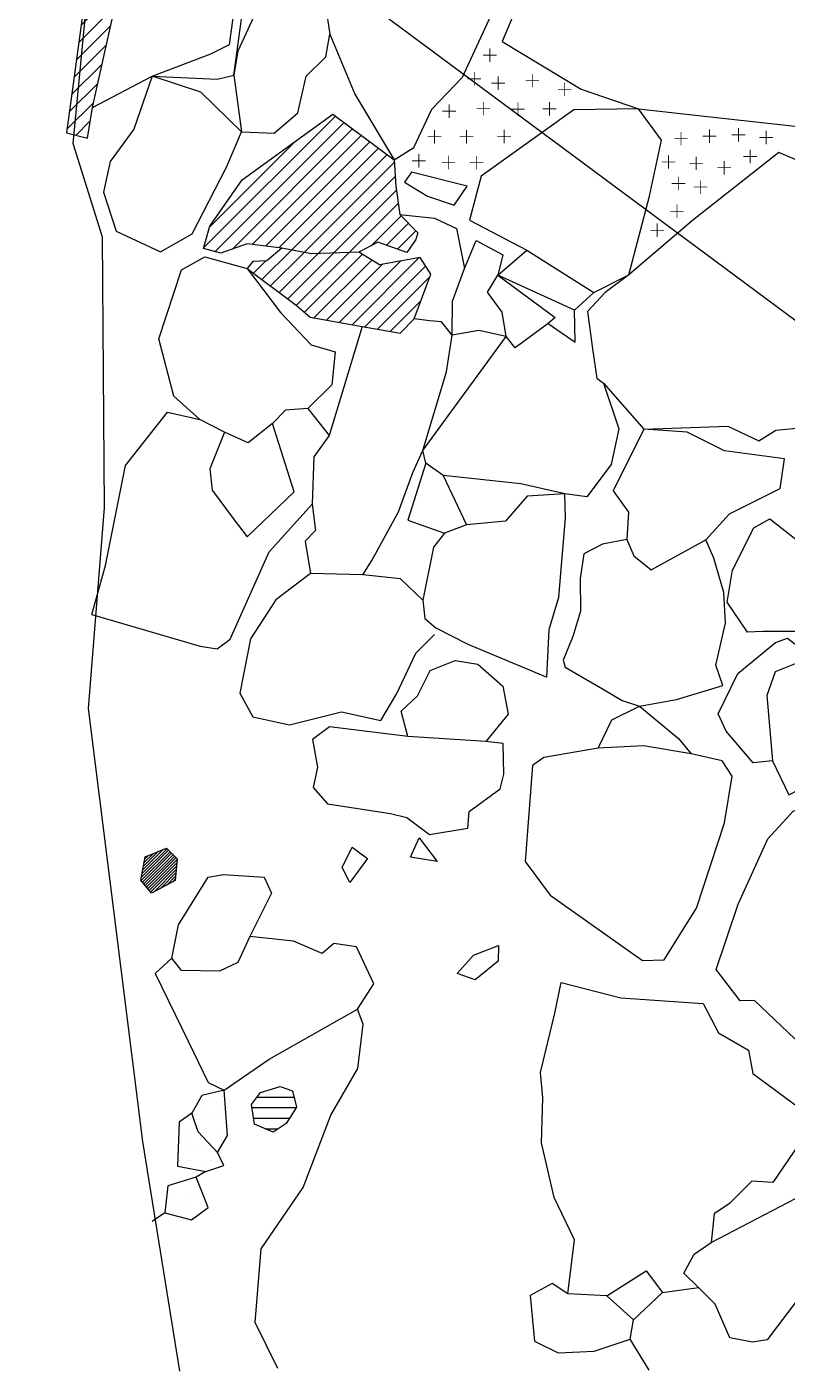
# Model space of a CAD drawing. Header units: metres. Extents: x -4.4 to -1.98, y -17.3 to -13.5.
# Drawn here: x -4.392 to -3.497, y -17.298 to -15.715 of the extents above; entities that cross this region are included whole.
import ezdxf

# ---------------------------------------------------------------- set-up
doc = ezdxf.new("R2010")
doc.units = ezdxf.units.M
doc.header["$LTSCALE"] = 25
doc.header["$MEASUREMENT"] = 0
doc.linetypes.add('STRICHPUNKTX2', pattern=[2, 1, -0.5, 0, -0.5])
doc.layers.get('0').update_dxf_attribs({"linetype": 'CONTINUOUS'})
for name, color, linetype in [('BEFUND', 1, 'CONTINUOUS'), ('BEFUNDSCHRAFF', 1, 'CONTINUOUS'), ('FEUER', 1, 'CONTINUOUS'), ('GRABUNGSGRENZE', 3, 'STRICHPUNKTX2'), ('KNOCHEN', 2, 'CONTINUOUS'), ('KNOCHENSCHRAFF', 2, 'CONTINUOUS'), ('STEINE', 4, 'CONTINUOUS'), ('STEINESCHRAFF', 4, 'CONTINUOUS')]:
    doc.layers.add(name, color=color, linetype=linetype)

# ---------------------------------------------------------------- blocks, each defined once
blk = doc.blocks.new('*X2')
at = {"color": 0}
for p, q in [((-431.7, -1563.07), (-428.06, -1559.43)), ((-431.42, -1561.03), (-429.32, -1558.92)), ((-431.15, -1558.98), (-430.57, -1558.41)), ((-431.98, -1565.12), (-426.96, -1560.1)), ((-432.25, -1567.16), (-427.41, -1562.32)), ((-432.53, -1569.21), (-427.86, -1564.54)), ((-432.81, -1571.25), (-428.31, -1566.75)), ((-433.09, -1573.3), (-428.81, -1569.02)), ((-433.36, -1575.34), (-429.32, -1571.3)), ((-433.64, -1577.38), (-429.83, -1573.57)), ((-433.92, -1579.43), (-430.33, -1575.85)), ((-434.19, -1581.47), (-430.84, -1578.12)), ((-434.47, -1583.52), (-431.35, -1580.4)), ((-433.42, -1584.24), (-431.72, -1582.53)), ((-418.39, -1597.49), (-402.88, -1581.98)), ((-417.07, -1597.94), (-401.86, -1582.73)), ((-415, -1597.63), (-400.85, -1583.48)), ((-412.68, -1597.09), (-399.83, -1584.24)), ((-417.67, -1595), (-407.66, -1584.99)), ((-411.11, -1597.29), (-398.82, -1584.99)), ((-409.54, -1597.48), (-397.8, -1585.74)), ((-408.04, -1597.75), (-396.79, -1586.49)), ((-406.55, -1598.03), (-395.94, -1587.41)), ((-404.92, -1598.16), (-395.83, -1589.07)), ((-403.09, -1598.1), (-395.69, -1590.7)), ((-401.26, -1598.03), (-395.48, -1592.26)), ((-398.69, -1597.24), (-395.16, -1593.71)), ((-396.88, -1597.19), (-394.28, -1594.59)), ((-395.58, -1597.66), (-393.4, -1595.48)), ((-412.53, -1600.47), (-411.07, -1599.01)), ((-411.52, -1601.23), (-408.04, -1597.75)), ((-410.51, -1601.98), (-406.55, -1598.03)), ((-409.49, -1602.74), (-404.92, -1598.16)), ((-408.48, -1603.49), (-403.09, -1598.1)), ((-407.47, -1604.25), (-401.26, -1598.03)), ((-406.53, -1605.08), (-399.71, -1598.25)), ((-405.43, -1605.75), (-398.61, -1598.92)), ((-402.43, -1606.28), (-395.17, -1599.02)), ((-400.92, -1606.54), (-393.01, -1598.63)), ((-403.93, -1606.01), (-397.32, -1599.4)), ((-399.42, -1606.8), (-392.26, -1599.64)), ((-397.91, -1607.06), (-391.77, -1600.92)), ((-396.4, -1607.32), (-392.85, -1603.77))]:
    blk.add_line(p, q, dxfattribs=at)
blk = doc.blocks.new('LB')
at = {"layer": 'FEUER', "const_width": 0.1}
for points in [[(0, 0), (0, -1.6)], [(-0.8, -0.8), (0.8, -0.8)]]:
    blk.add_lwpolyline(points, dxfattribs=at)
blk = doc.blocks.new('*X5')
at = {"color": 0}
for p, q in [((-386.875, -1681.25), (-386.875, -1681.25)), ((-385.625, -1681.25), (-385.625, -1681.25)), ((-384.375, -1681.25), (-384.375, -1681.25)), ((-383.75, -1680), (-383.75, -1680)), ((-387.5, -1682.5), (-387.5, -1682.5)), ((-386.25, -1682.5), (-386.25, -1682.5)), ((-385, -1682.5), (-385, -1682.5)), ((-419.375, -1698.75), (-419.375, -1698.75)), ((-418.125, -1698.75), (-418.125, -1698.75)), ((-417.5, -1697.5), (-417.5, -1697.5)), ((-416.875, -1698.75), (-416.875, -1698.75)), ((-416.25, -1697.5), (-416.25, -1697.5)), ((-420, -1700), (-420, -1700)), ((-418.75, -1700), (-418.75, -1700)), ((-417.5, -1700), (-417.5, -1700)), ((-416.25, -1700), (-416.25, -1700)), ((-420.625, -1701.25), (-420.625, -1701.25)), ((-419.375, -1701.25), (-419.375, -1701.25)), ((-418.125, -1701.25), (-418.125, -1701.25)), ((-416.875, -1701.25), (-416.875, -1701.25)), ((-415.625, -1701.25), (-415.625, -1701.25)), ((-421.25, -1702.5), (-421.25, -1702.5)), ((-420, -1702.5), (-420, -1702.5)), ((-418.75, -1702.5), (-418.75, -1702.5)), ((-417.5, -1702.5), (-417.5, -1702.5)), ((-416.25, -1702.5), (-416.25, -1702.5)), ((-421.25, -1705), (-421.25, -1705)), ((-420.625, -1703.75), (-420.625, -1703.75)), ((-420, -1705), (-420, -1705)), ((-419.375, -1703.75), (-419.375, -1703.75)), ((-418.75, -1705), (-418.75, -1705)), ((-418.125, -1703.75), (-418.125, -1703.75)), ((-417.5, -1705), (-417.5, -1705)), ((-416.875, -1703.75), (-416.875, -1703.75)), ((-418.125, -1706.25), (-418.125, -1706.25)), ((-420, -1707.5), (-420, -1707.5)), ((-421.875, -1708.75), (-421.875, -1708.75)), ((-420.625, -1708.75), (-420.625, -1708.75)), ((-419.375, -1708.75), (-419.375, -1708.75)), ((-422.5, -1710), (-422.5, -1710)), ((-421.875, -1711.25), (-421.875, -1711.25)), ((-421.25, -1710), (-421.25, -1710)), ((-420.625, -1711.25), (-420.625, -1711.25)), ((-420, -1710), (-420, -1710)), ((-419.375, -1711.25), (-419.375, -1711.25)), ((-418.75, -1710), (-418.75, -1710)), ((-329.375, -1718.75), (-329.375, -1718.75)), ((-321.875, -1718.75), (-321.875, -1718.75)), ((-320.625, -1718.75), (-320.625, -1718.75)), ((-319.375, -1718.75), (-319.375, -1718.75)), ((-318.125, -1718.75), (-318.125, -1718.75)), ((-331.25, -1720), (-331.25, -1720)), ((-330, -1720), (-330, -1720)), ((-328.75, -1720), (-328.75, -1720)), ((-325, -1720), (-325, -1720)), ((-323.75, -1720), (-323.75, -1720)), ((-322.5, -1720), (-322.5, -1720)), ((-321.25, -1720), (-321.25, -1720)), ((-320, -1720), (-320, -1720)), ((-318.75, -1720), (-318.75, -1720)), ((-317.5, -1720), (-317.5, -1720)), ((-335, -1722.5), (-335, -1722.5)), ((-333.75, -1722.5), (-333.75, -1722.5)), ((-333.125, -1721.25), (-333.125, -1721.25)), ((-332.5, -1722.5), (-332.5, -1722.5)), ((-331.875, -1721.25), (-331.875, -1721.25)), ((-331.25, -1722.5), (-331.25, -1722.5)), ((-330.625, -1721.25), (-330.625, -1721.25)), ((-330, -1722.5), (-330, -1722.5)), ((-329.375, -1721.25), (-329.375, -1721.25)), ((-328.75, -1722.5), (-328.75, -1722.5)), ((-328.125, -1721.25), (-328.125, -1721.25)), ((-327.5, -1722.5), (-327.5, -1722.5)), ((-326.875, -1721.25), (-326.875, -1721.25)), ((-326.25, -1722.5), (-326.25, -1722.5)), ((-321.875, -1721.25), (-321.875, -1721.25)), ((-320.625, -1721.25), (-320.625, -1721.25)), ((-320, -1722.5), (-320, -1722.5)), ((-319.375, -1721.25), (-319.375, -1721.25)), ((-318.75, -1722.5), (-318.75, -1722.5)), ((-318.125, -1721.25), (-318.125, -1721.25)), ((-316.875, -1721.25), (-316.875, -1721.25)), ((-335.625, -1723.75), (-335.625, -1723.75)), ((-334.375, -1723.75), (-334.375, -1723.75)), ((-333.125, -1723.75), (-333.125, -1723.75)), ((-331.875, -1723.75), (-331.875, -1723.75)), ((-330.625, -1723.75), (-330.625, -1723.75)), ((-329.375, -1723.75), (-329.375, -1723.75)), ((-328.125, -1723.75), (-328.125, -1723.75)), ((-326.875, -1723.75), (-326.875, -1723.75)), ((-336.25, -1725), (-336.25, -1725)), ((-335, -1725), (-335, -1725)), ((-333.75, -1725), (-333.75, -1725)), ((-332.5, -1725), (-332.5, -1725)), ((-331.25, -1725), (-331.25, -1725)), ((-325, -1725), (-325, -1725)), ((-323.75, -1725), (-323.75, -1725)), ((-322.5, -1725), (-322.5, -1725)), ((-321.25, -1725), (-321.25, -1725)), ((-318.75, -1727.5), (-318.75, -1727.5))]:
    blk.add_line(p, q, dxfattribs=at)
blk = doc.blocks.new('*X11')
at = {"color": 0}
for p, q in [((-425.73, -1672.01), (-422.33, -1668.61)), ((-425.7, -1671.62), (-422.51, -1668.44)), ((-425.62, -1671.19), (-422.69, -1668.26)), ((-425.54, -1670.75), (-423.15, -1668.36)), ((-425.46, -1670.32), (-423.74, -1668.6)), ((-425.57, -1672.2), (-422.15, -1668.78)), ((-425.42, -1672.4), (-421.97, -1668.96)), ((-425.37, -1669.88), (-424.34, -1668.85)), ((-425.29, -1669.45), (-424.93, -1669.09)), ((-425.26, -1672.6), (-421.79, -1669.13)), ((-425.1, -1672.79), (-421.61, -1669.3)), ((-424.95, -1672.99), (-421.5, -1669.54)), ((-424.79, -1673.19), (-421.54, -1669.93)), ((-424.63, -1673.38), (-421.57, -1670.32)), ((-424.22, -1673.32), (-421.61, -1670.72)), ((-423.47, -1672.93), (-421.65, -1671.11)), ((-422.73, -1672.54), (-421.69, -1671.5)), ((-421.98, -1672.15), (-421.73, -1671.89))]:
    blk.add_line(p, q, dxfattribs=at)
blk = doc.blocks.new('*X12')
at = {"color": 0}
for p, q in [((-412.71, -1698.75), (-407.5, -1698.75)), ((-412.09, -1697.5), (-407.75, -1697.5)), ((-412.51, -1700), (-408.29, -1700)), ((-411.13, -1701.25), (-409.62, -1701.25))]:
    blk.add_line(p, q, dxfattribs=at)

msp = doc.modelspace()

# ---------------------------------------------------------------- linework, layer by layer
at = {"layer": 'BEFUND'}
for points in [[(-4.0964, -17.2949), (-4.1233, -17.2404), (-4.1161, -17.1539), (-4.0666, -17.0817), (-4.034, -16.9962), (-4.0024, -16.9413), (-3.9962, -16.8894), (-4.0028, -16.8716)], [(-4.1022, -17.0165), (-4.1241, -17.0068), (-4.1276, -16.9839), (-4.1169, -16.9697), (-4.094, -16.9626), (-4.0792, -16.9677), (-4.0747, -16.987), (-4.0869, -17.0064), (-4.1022, -17.0165)], [(-4.1811, -17.0627), (-4.1928, -17.0694)], [(-4.2295, -17.1116), (-4.2443, -17.1217)]]:
    msp.add_lwpolyline(points, dxfattribs=at)
at = {"layer": 'GRABUNGSGRENZE', "flags": 128}
for points in [[(-4.2119, -17.2978), (-4.2554, -17.0276), (-4.3195, -16.5176), (-4.3004, -16.2809), (-4.3027, -15.9623), (-4.3372, -15.8519), (-4.3104, -15.5659), (-4.3547, -15.5612), (-4.353, -15.4177), (-4.374, -15.0487), (-4.3918, -13.497)], [(-1.9984, -17.0944), (-2.3015, -16.9191), (-2.5604, -16.7498), (-4.353, -15.4177)]]:
    msp.add_lwpolyline(points, dxfattribs=at)
at = {"layer": 'KNOCHEN'}
msp.add_lwpolyline([(-4.2454, -16.7349), (-4.2576, -16.7197), (-4.2525, -16.6922), (-4.2276, -16.682), (-4.2149, -16.6943), (-4.2174, -16.7202), (-4.2454, -16.7349)], dxfattribs=at)
at = {"layer": 'STEINE'}
for points in [[(-4.0352, -15.7234), (-4.0058, -15.7937), (-3.9596, -15.8711), (-3.9367, -15.8568), (-3.9152, -15.8116), (-3.8791, -15.7739), (-3.8479, -15.7058), (-3.7822, -15.5684), (-3.805, -15.5185), (-3.8253, -15.4849), (-3.8569, -15.4701), (-3.9037, -15.5189), (-3.972, -15.5652), (-4, -15.583), (-4.0016, -15.6211), (-4.0296, -15.6659), (-4.0403, -15.6903), (-4.0352, -15.7234)], [(-3.6869, -15.5075), (-3.7842, -15.6168), (-3.8327, -15.7317), (-3.7396, -15.7878), (-3.672, -15.8113), (-3.4247, -15.8385), (-3.3544, -15.8101), (-3.33, -15.806), (-3.2984, -15.7852), (-3.2648, -15.7669), (-3.2749, -15.7287), (-3.3614, -15.689), (-3.4494, -15.6405), (-3.5231, -15.5901), (-3.5465, -15.5702), (-3.5882, -15.5503), (-3.6869, -15.5075)], [(-4.3147, -15.8096), (-4.2445, -15.7726), (-4.1752, -15.7462), (-4.1533, -15.7355), (-4.1472, -15.6902), (-4.1532, -15.6424), (-4.1507, -15.6088), (-4.1598, -15.5681), (-4.2117, -15.5451), (-4.2514, -15.542), (-4.2692, -15.599)], [(-4.3453, -15.8396), (-4.3204, -15.8458), (-4.3147, -15.8096), (-4.2836, -15.6697), (-4.2692, -15.599), (-4.3104, -15.5822), (-4.3453, -15.8396)], [(-4.2445, -15.7726), (-4.1681, -15.7762), (-4.1483, -15.7716), (-4.1355, -15.676), (-4.1288, -15.6541), (-4.1507, -15.6088)], [(-4.0296, -15.6659), (-4.0454, -15.6465), (-4.0448, -15.6211), (-4.0545, -15.6155), (-4.0927, -15.6322), (-4.1437, -15.7431), (-4.1483, -15.7716), (-4.1392, -15.8383), (-4.101, -15.8399), (-4.073, -15.816), (-4.0633, -15.7727), (-4.0399, -15.7499), (-4.0352, -15.7234)], [(-4.2345, -15.9797), (-4.1973, -15.9584), (-4.157, -15.88), (-4.1392, -15.8383), (-4.187, -15.7914), (-4.2445, -15.7726), (-4.2659, -15.8351), (-4.2939, -15.8733), (-4.3016, -15.9094), (-4.2869, -15.9552), (-4.2345, -15.9797)], [(-3.7246, -16.0275), (-3.6834, -16.0067), (-3.6593, -15.9141), (-3.645, -15.848), (-3.672, -15.8113), (-3.7483, -15.8122), (-3.8573, -15.8905), (-3.8711, -15.9424), (-3.8034, -15.9776), (-3.7246, -16.0275)], [(-4.092, -15.9753), (-4.1327, -15.9701), (-4.1638, -15.9813), (-4.1841, -15.9757), (-4.1764, -15.9492), (-4.1387, -15.8948), (-4.0318, -15.8176), (-3.9596, -15.8711), (-3.9576, -15.9021), (-3.953, -15.9357), (-3.9317, -15.9571), (-3.9342, -15.9652), (-3.9449, -15.9805), (-3.979, -15.9683), (-4.0014, -15.9799), (-4.0569, -15.9819), (-4.092, -15.9753)], [(-3.6657, -16.1884), (-3.567, -16.185), (-3.5304, -16.2023), (-3.5105, -16.1896), (-3.4779, -16.1866), (-3.4504, -16.1606), (-3.4427, -16.1204), (-3.432, -16.0645), (-3.4401, -16.0258), (-3.4049, -15.9597), (-3.4039, -15.9342), (-3.4283, -15.8802), (-3.4776, -15.8751), (-3.5071, -15.8624), (-3.6085, -15.9427), (-3.6834, -16.0067), (-3.7114, -16.0276), (-3.7323, -16.0499), (-3.7262, -16.0937), (-3.7211, -16.1283), (-3.7135, -16.1344), (-3.6657, -16.1884)], [(-3.9392, -15.8858), (-3.9474, -15.8975), (-3.9204, -15.9139), (-3.8889, -15.9246), (-3.8736, -15.9022), (-3.9392, -15.8858)], [(-3.953, -15.9357), (-3.9123, -15.9398), (-3.8864, -15.9521), (-3.8767, -15.9994)], [(-3.828, -16.0793), (-3.86, -16.0722), (-3.8916, -16.0778), (-3.891, -16.0376), (-3.8767, -15.9994), (-3.863, -15.9663), (-3.8319, -15.9832), (-3.8376, -16.0071)], [(-4.2101, -16.0006), (-4.1826, -15.9854), (-4.1327, -15.9991), (-4.0936, -16.0511), (-4.0575, -16.0893), (-4.029, -16.0975), (-4.0331, -16.1361), (-4.0611, -16.1641), (-4.0876, -16.1661), (-4.1029, -16.1819), (-4.1314, -16.2047), (-4.1594, -16.192), (-4.1884, -16.1772), (-4.2189, -16.1497), (-4.2366, -16.082), (-4.2101, -16.0006)], [(-4.092, -15.9753), (-4.1093, -15.99), (-4.1261, -15.991), (-4.1327, -15.9991), (-4.0748, -16.0425), (-4.0585, -16.0567), (-3.9974, -16.0675), (-3.9526, -16.0752), (-3.9363, -16.0584), (-3.9164, -16.006), (-3.9291, -15.9861), (-3.977, -15.9947), (-4.0014, -15.9799)], [(-3.7246, -16.0275), (-3.7475, -16.0484), (-3.8376, -16.0071), (-3.8034, -15.9776)], [(-3.7704, -16.057), (-3.7786, -16.0641), (-3.8173, -16.0926), (-3.828, -16.0793), (-3.8325, -16.0508), (-3.8498, -16.0269), (-3.8376, -16.0071), (-3.7704, -16.057)], [(-3.7786, -16.0641), (-3.7465, -16.086), (-3.7475, -16.0484)], [(-3.9974, -16.0675), (-4.0362, -16.1957), (-4.0541, -16.2211), (-4.0562, -16.2766), (-4.0521, -16.3076), (-4.0643, -16.3203), (-4.0583, -16.3585)], [(-3.9967, -16.3601), (-3.986, -16.3433), (-3.9544, -16.2858), (-3.9375, -16.2396), (-3.9258, -16.2136), (-3.8982, -16.121), (-3.8916, -16.0778), (-3.9038, -16.062), (-3.9175, -16.0609), (-3.9363, -16.0584)], [(-3.7135, -16.1344), (-3.6952, -16.1879), (-3.7044, -16.2301), (-3.733, -16.2683), (-3.7589, -16.2647), (-3.8108, -16.2529), (-3.9019, -16.2431), (-3.9223, -16.2284), (-3.9258, -16.2136), (-3.828, -16.0793)], [(-4.0611, -16.1641), (-4.0362, -16.1957)], [(-4.3153, -16.4066), (-4.2995, -16.3491), (-4.276, -16.2311), (-4.2265, -16.1685), (-4.1884, -16.1772)], [(-4.1594, -16.192), (-4.1767, -16.2352), (-4.1737, -16.2602), (-4.1478, -16.2953), (-4.1325, -16.3152), (-4.0775, -16.2623), (-4.1029, -16.1819)], [(-3.6657, -16.1884), (-3.7019, -16.2612), (-3.6841, -16.2861), (-3.6857, -16.3182), (-3.6776, -16.3375), (-3.6572, -16.3543), (-3.5931, -16.3188), (-3.5651, -16.2883), (-3.5055, -16.2583), (-3.5004, -16.2232), (-3.5711, -16.214), (-3.6148, -16.192), (-3.6657, -16.1884)], [(-3.9223, -16.2284), (-3.9437, -16.2955), (-3.9005, -16.3108)], [(-3.9019, -16.2431), (-3.8745, -16.3012)], [(-3.9235, -16.4116), (-3.9108, -16.4223), (-3.8731, -16.4417), (-3.78, -16.4804), (-3.7774, -16.4244), (-3.7657, -16.3863), (-3.7579, -16.2927), (-3.7589, -16.2647), (-3.8032, -16.2672), (-3.8032, -16.2672), (-3.8287, -16.2967), (-3.8745, -16.3012), (-3.9005, -16.3108), (-3.9132, -16.3276), (-3.926, -16.3897), (-3.9235, -16.4116)], [(-4.3153, -16.4066), (-4.1881, -16.4439), (-4.1678, -16.447), (-4.1525, -16.4358), (-4.1066, -16.333), (-4.0562, -16.2766)], [(-3.4522, -16.3841), (-3.4843, -16.4268), (-3.526, -16.4267), (-3.5438, -16.4277), (-3.5677, -16.3921), (-3.5616, -16.3544), (-3.5366, -16.3046), (-3.5177, -16.2939), (-3.4852, -16.3194), (-3.4664, -16.3423), (-3.4522, -16.3841)], [(-3.6857, -16.3182), (-3.7147, -16.3237), (-3.7366, -16.3354), (-3.7407, -16.3644), (-3.7402, -16.4026), (-3.7494, -16.4326), (-3.7607, -16.4606), (-3.7586, -16.4687), (-3.7144, -16.4942), (-3.6915, -16.508), (-3.6711, -16.5146), (-3.6274, -16.507), (-3.5729, -16.4903), (-3.581, -16.4664), (-3.5698, -16.417), (-3.5718, -16.3809), (-3.5834, -16.3402), (-3.5931, -16.3188)], [(-3.926, -16.3897), (-3.9524, -16.3647), (-3.9967, -16.3601), (-4.0583, -16.3585), (-4.099, -16.3895), (-4.1286, -16.4353), (-4.1414, -16.4994), (-4.1261, -16.5274), (-4.0829, -16.5366), (-4.0218, -16.5214), (-3.9755, -16.5316), (-3.9566, -16.4996), (-3.9342, -16.4523), (-3.9123, -16.4304)], [(-3.5145, -16.5789), (-3.5374, -16.5814), (-3.5689, -16.5443), (-3.5785, -16.5239), (-3.5551, -16.4761), (-3.5108, -16.4395), (-3.497, -16.4344), (-3.468, -16.4568)], [(-3.9435, -16.5505), (-3.9516, -16.5205), (-3.9322, -16.5027), (-3.9174, -16.4727), (-3.8879, -16.461), (-3.8614, -16.4651), (-3.8319, -16.4911), (-3.8254, -16.5242), (-3.8518, -16.5562)], [(-3.5145, -16.5789), (-3.4952, -16.6191), (-3.3948, -16.5673), (-3.3887, -16.5521), (-3.4141, -16.5047), (-3.4385, -16.4574), (-3.4573, -16.4528), (-3.468, -16.4568), (-3.5113, -16.4741), (-3.521, -16.5021), (-3.5145, -16.5789)], [(-3.7195, -16.564), (-3.7037, -16.5309), (-3.6711, -16.5146), (-3.6249, -16.5529), (-3.6101, -16.5707)], [(-3.9435, -16.5505), (-4.0356, -16.5392), (-4.0559, -16.5539), (-4.0499, -16.5865), (-4.055, -16.6104), (-4.0382, -16.6298), (-3.9639, -16.6411), (-3.9446, -16.6457), (-3.9181, -16.666), (-3.8728, -16.6585), (-3.8713, -16.6386), (-3.8351, -16.6122), (-3.8305, -16.5949), (-3.8315, -16.5588), (-3.8518, -16.5562), (-3.9435, -16.5505)], [(-3.6661, -16.5615), (-3.7195, -16.564), (-3.7837, -16.5751), (-3.7969, -16.5847), (-3.8057, -16.6977), (-3.7762, -16.7374), (-3.6674, -16.8144), (-3.6419, -16.8134), (-3.6037, -16.7524), (-3.571, -16.6521), (-3.5618, -16.5972), (-3.5735, -16.5789), (-3.6101, -16.5707), (-3.6661, -16.5615)], [(-3.3614, -16.6859), (-3.3645, -16.7165), (-3.4211, -16.8274), (-3.4257, -16.8416), (-3.4542, -16.8874), (-3.4802, -16.9138), (-3.5356, -16.8613), (-3.5524, -16.8618), (-3.5809, -16.8247), (-3.5548, -16.7478), (-3.5201, -16.671), (-3.4901, -16.6385), (-3.4519, -16.6263), (-3.4295, -16.6228), (-3.4239, -16.6136), (-3.4112, -16.6213), (-3.4036, -16.6447), (-3.3893, -16.6554)], [(-3.9405, -16.6925), (-3.9303, -16.6696), (-3.909, -16.6976), (-3.9405, -16.6925)], [(-4.0118, -16.7224), (-4.021, -16.7046), (-4.0092, -16.6807), (-3.9909, -16.694), (-4.0118, -16.7224)], [(-4.1294, -16.7859), (-4.1437, -16.8165), (-4.1651, -16.8266), (-4.2099, -16.8261), (-4.2211, -16.8113), (-4.2134, -16.7721), (-4.1787, -16.7162), (-4.1609, -16.7131), (-4.1126, -16.7162), (-4.1039, -16.7351), (-4.1294, -16.7859)], [(-4.2211, -16.8113), (-4.2409, -16.8296), (-4.2018, -16.91), (-4.1785, -16.9579), (-4.1597, -16.9671), (-4.1067, -16.9305), (-4.0028, -16.8716), (-3.9834, -16.8416), (-4.0038, -16.7983), (-4.0307, -16.7942), (-4.0445, -16.8059), (-4.078, -16.7916), (-4.1294, -16.7859)], [(-3.8857, -16.8294), (-3.8664, -16.8081), (-3.8368, -16.7964), (-3.8373, -16.8152), (-3.8643, -16.8371), (-3.8857, -16.8294)], [(-3.7553, -17.2067), (-3.7476, -17.1431), (-3.7715, -17.0932), (-3.7862, -17.029), (-3.7846, -16.9761), (-3.7876, -16.9461), (-3.7707, -16.8764), (-3.7631, -16.8403), (-3.6929, -16.8581), (-3.5962, -16.8649), (-3.5779, -16.8995), (-3.5428, -16.9199), (-3.5377, -16.9474), (-3.464, -17.0019), (-3.5139, -17.0756), (-3.5389, -17.0741), (-3.5649, -17.1005), (-3.5832, -17.1127), (-3.5868, -17.1463)], [(-4.1674, -17.0404), (-4.1556, -17.0205), (-4.1597, -16.9671), (-4.1861, -16.9732), (-4.1978, -16.994)], [(-4.2147, -17.0566), (-4.1811, -17.0627), (-4.1602, -17.0556), (-4.1674, -17.0404), (-4.1902, -17.0159), (-4.1978, -16.994), (-4.2126, -17.0047), (-4.2147, -17.0566)], [(-4.2295, -17.1116), (-4.198, -17.1197), (-4.1786, -17.105), (-4.1928, -17.0694), (-4.2259, -17.0795), (-4.2295, -17.1116)], [(-3.6016, -17.1992), (-3.6189, -17.1824), (-3.6066, -17.16), (-3.5868, -17.1463), (-3.4783, -17.0899), (-3.4468, -17.0849), (-3.4259, -17.1297), (-3.4372, -17.149), (-3.4468, -17.1627), (-3.5207, -17.2609), (-3.538, -17.2639), (-3.5645, -17.2588), (-3.5818, -17.2191), (-3.6016, -17.1992)], [(-3.7095, -17.2093), (-3.6632, -17.1798), (-3.6438, -17.2053)], [(-3.678, -17.2373), (-3.7095, -17.2093), (-3.7553, -17.2067), (-3.7736, -17.1945), (-3.7996, -17.2087), (-3.7945, -17.2626), (-3.7666, -17.2764), (-3.7243, -17.2744), (-3.6821, -17.2602)], [(-3.6597, -17.2969), (-3.6821, -17.2602), (-3.678, -17.2373), (-3.6438, -17.2053), (-3.6016, -17.1992)]]:
    msp.add_lwpolyline(points, dxfattribs=at)

# ---------------------------------------------------------------- block references
at = {"layer": 'BEFUNDSCHRAFF', "xscale": 0.01, "yscale": 0.01, "zscale": 0.01}
msp.add_blockref('*X12', (0, 0), dxfattribs=at)
at = {"layer": 'FEUER', "xscale": 0.01, "yscale": 0.01, "zscale": 0.01}
for name, p in [('*X2', (0, 0)), ('LB', (-3.847, -15.7399)), ('LB', (-3.8653, -15.7678)), ('LB', (-3.8373, -15.773)), ('LB', (-3.7971, -15.77)), ('LB', (-3.759, -15.7802)), ('LB', (-3.8949, -15.806)), ('LB', (-3.8547, -15.803)), ('LB', (-3.8139, -15.8035)), ('LB', (-3.7768, -15.8031)), ('LB', (-3.9122, -15.836)), ('LB', (-3.8745, -15.836)), ('LB', (-3.8303, -15.8356)), ('LB', (-3.6221, -15.8383)), ('LB', (-3.5885, -15.8353)), ('LB', (-3.5544, -15.8338)), ('LB', (-3.5219, -15.8369)), ('LB', (-3.5407, -15.8593)), ('LB', (-3.9306, -15.8645)), ('LB', (-3.8959, -15.8665)), ('LB', (-3.8629, -15.8666)), ('LB', (-3.6369, -15.8658)), ('LB', (-3.6043, -15.8673)), ('LB', (-3.5713, -15.8725)), ('LB', (-3.6252, -15.8912)), ('LB', (-3.5993, -15.8953)), ('LB', (-3.6268, -15.9238)), ('LB', (-3.6502, -15.9462))]:
    msp.add_blockref(name, p, dxfattribs=at)
at = {"layer": 'KNOCHENSCHRAFF', "xscale": 0.01, "yscale": 0.01, "zscale": 0.01}
msp.add_blockref('*X11', (0, 0), dxfattribs=at)
at = {"layer": 'STEINESCHRAFF', "xscale": 0.01, "yscale": 0.01, "zscale": 0.01}
msp.add_blockref('*X5', (0, 0), dxfattribs=at)

doc.saveas('drawing.dxf')
